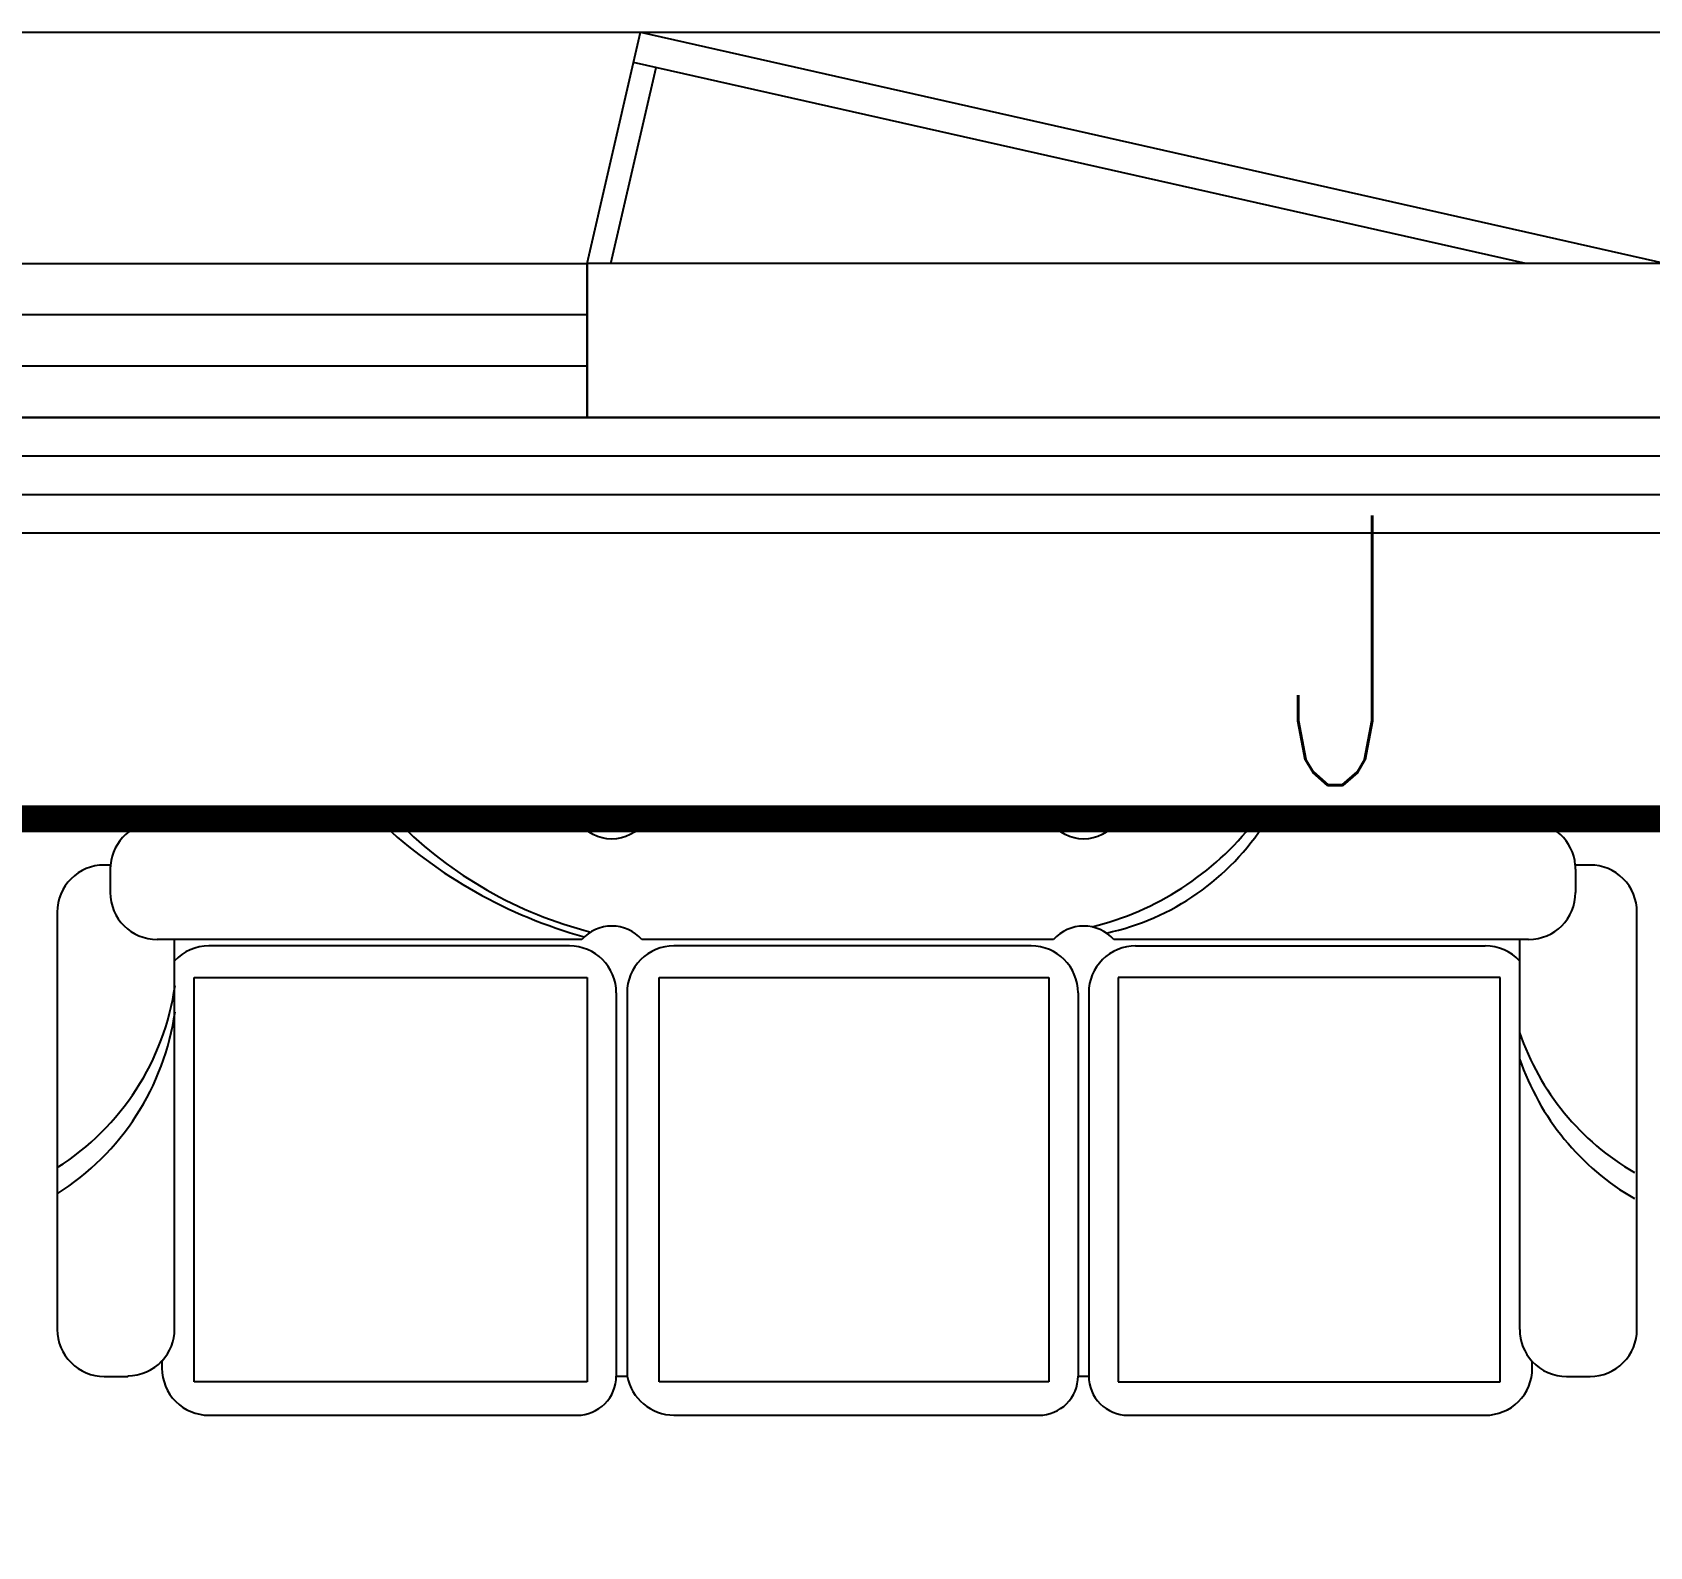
# Model space of a CAD drawing. Extents: x -6243262 to 3079315, y -2914302 to 172723.
# Drawn here: x -1780818 to -1778719, y -705138 to -703173 of the extents above; entities that cross this region are included whole.
import ezdxf

# ---------------------------------------------------------------- set-up
doc = ezdxf.new("R2010")
doc.units = 0
doc.header["$LTSCALE"] = 1000
for name, color, linetype in [('0-铝板', 32, 'Continuous'), ('A-FLOR-OTHER1-ON', 253, 'Continuous'), ('fur', 253, 'Continuous'), ('STAIR', 2, 'Continuous'), ('TEL_TEXT', 7, 'Continuous'), ('WALL', 9, 'Continuous'), ('WINDOW', 4, 'Continuous'), ('WIRE-通讯', 4, 'Continuous')]:
    doc.layers.add(name, color=color, linetype=linetype)
doc.styles.add('_TEL_DIM', font='SIMPLEX', dxfattribs={"width": 0.8, "height": 3.5, "bigfont": 'HZTXT'})

# ---------------------------------------------------------------- blocks, each defined once
blk = doc.blocks.new('$plan$00002641')
at = {"layer": 'fur', "color": 0}
for p, q in [((60.9, 960.1), (91.3, 960.1)), ((152.2, 899.2), (152.2, 360.8)), ((658.3, 887.6), (152.2, 887.6)), ((201.8, 862.1), (201.8, 366.3)), ((726.2, 862.1), (201.8, 862.1)), ((726.2, 366.3), (726.2, 862.1)), ((160.6, 389.2), (160.6, 843)), ((201.8, 366.3), (726.2, 366.3)), ((221.5, 328.3), (718.8, 328.3)), ((221.5, 314.4), (718.8, 314.4)), ((152.2, 282.7), (152.2, -251.6)), ((201.8, 276.4), (726.2, 276.4)), ((201.8, -229.1), (201.8, 276.4)), ((726.2, 276.4), (726.2, -229.1)), ((160.6, 253.5), (160.6, -210)), ((726.2, -229.1), (201.8, -229.1)), ((221.5, -270.9), (718.8, -270.9)), ((221.5, -284.8), (718.8, -284.8)), ((152.2, -329.7), (152.2, -880.6)), ((201.8, -322.8), (726.2, -322.8)), ((201.8, -832.6), (201.8, -322.8)), ((726.2, -322.8), (726.2, -832.6)), ((160.6, -345.7), (160.6, -813.5)), ((726.2, -832.6), (201.8, -832.6)), ((658.3, -858), (152.2, -858)), ((60.9, -941.5), (91.3, -941.5))]:
    blk.add_line(p, q, dxfattribs=at)
blk.add_lwpolyline([(718.5, -918.9, 0.207927), (699.2, -874.4), (708.7, -874.4, 0.414214), (769.6, -813.5), (769.6, -335.6, 0.414214), (718.8, -284.8), (718.8, -270.9, 0.354555), (769.6, -210), (769.6, 263.7, 0.414214), (718.8, 314.4), (718.8, 328.3, 0.414214), (769.6, 379), (769.6, 843, 0.414214), (708.7, 903.9), (699.9, 903.9, 0.207927), (719.2, 948.5), (719.2, 978.9, 0.414214), (658.3, 1039.8), (116.6, 1039.8, 0.414214), (55.7, 978.9), (55.7, 959.8, 0.389489), (0, 899.2), (0, 364.5, -0.514939), (0, 279), (0, -247.9, -0.514939), (0, -333.4), (0, -880.6, 0.389489), (55.7, -941.2), (55.7, -949.4, 0.414214), (116.6, -1010.3), (658.3, -1010.3, 0.414214), (719.2, -949.4), (719.2, -918.9)], format="xyb", close=True, dxfattribs=at)
for centre, radius, start, end in [((165.1, 1204.3), 334.7, 288.8232, 329.8898), ((199, 1204.3), 334.7, 288.8232, 329.8898), ((60.9, 899.2), 60.9, 90, 94.8786), ((91.3, 899.2), 60.9, 0, 90), ((658.3, 948.5), 60.9, 270, 313.0161), ((221.5, 843), 60.9, 133.0161, 180), ((-173.7, 283.2), 324.8, 12.0984, 57.6672), ((-237.6, 240.4), 384.7, 13.8701, 51.8705), ((221.5, 389.2), 60.9, 180, 270), ((187.3, 321.8), 52.5, 131.9207, 228.0793), ((221.5, 253.5), 60.9, 90, 180), ((221.5, -210), 60.9, 180, 270), ((187.3, -290.6), 52.5, 131.9207, 228.0793), ((221.5, -345.7), 60.9, 90, 180), ((-382.6, -183.7), 542.1, 314.8957, 345.6532), ((-459.3, -157.7), 631.1, 316.7033, 344.5009), ((221.5, -813.5), 60.9, 180, 226.9839), ((165.1, -1188.8), 334.7, 32.2352, 81.9364), ((199, -1188.8), 334.7, 32.2352, 81.9364), ((657.6, -918.9), 60.9, 46.9839, 90), ((91.3, -880.6), 60.9, 270, 0), ((60.9, -880.6), 60.9, 265.1214, 270)]:
    blk.add_arc(centre, radius, start, end, dxfattribs=at)
blk = doc.blocks.new('A$C22252488')
at = {"layer": '0-铝板', "color": 0}
blk.add_lwpolyline([(1218.1, 0), (60.2, 261), (69.2, 300), (1400, 0)], dxfattribs=at)
at = {"layer": 'WINDOW', "color": 0}
for points in [[(0, 0), (60.2, 261)], [(30.8, 0), (89.5, 254.4)]]:
    blk.add_lwpolyline(points, dxfattribs=at)
blk = doc.blocks.new('$WINLIB2D$00000001')
at = {"color": 0}
for points in [[(-0.5, 0.5), (0.5, 0.5)], [(0.5, -0.5), (0.5, 0.5)], [(0.5, 0.16667), (-0.5, 0.16667)], [(0.5, -0.16667), (-0.5, -0.16667)], [(-0.5, -0.5), (0.5, -0.5)]]:
    blk.add_lwpolyline(points, dxfattribs=at)
blk = doc.blocks.new('33')
at = {"layer": '0-铝板', "color": 8}
blk.add_lwpolyline([(1421595.1, -770852.2), (1457095.1, -770852.2), (1457095.1, -779352.2)], dxfattribs=at)
at = {"layer": 'A-FLOR-OTHER1-ON', "color": 8}
for points in [[(1456095.1, -771352.2), (1448745.1, -771352.2)], [(1456095.1, -771502.2), (1448745.1, -771502.2)]]:
    blk.add_lwpolyline(points, dxfattribs=at)
at = {"layer": 'STAIR', "color": 8}
for points in [[(1456095.1, -771402.2), (1448745.1, -771402.2)], [(1456095.1, -771452.2), (1448745.1, -771452.2)]]:
    blk.add_lwpolyline(points, dxfattribs=at)
at = {"layer": 'WALL', "color": 8}
for p, q in [((1455195.1, -771152.2), (1453795.1, -771152.2)), ((1453795.1, -771152.2), (1453795.1, -771352.2)), ((1453795.1, -771352.2), (1455195.1, -771352.2))]:
    blk.add_line(p, q, dxfattribs=at)
at = {"color": 8, "rotation": 270}
blk.add_blockref('$plan$00002641', (1454117.7, -771877.1), dxfattribs=at)
at = {"layer": '0-铝板', "color": 8}
blk.add_blockref('A$C22252488', (1453795.1, -771152.2), dxfattribs=at)
at = {"layer": 'WINDOW', "color": 8, "xscale": -2600, "yscale": -200, "zscale": -2600, "rotation": 180}
blk.add_blockref('$WINLIB2D$00000001', (1452495.1, -771252.2), dxfattribs=at)

msp = doc.modelspace()

# ---------------------------------------------------------------- linework, layer by layer
at = {"layer": 'WIRE-通讯', "linetype": 'Continuous', "const_width": 35}
msp.add_lwpolyline([(-1781222.7, -704193.3), (-1777672.2, -704193.3)], dxfattribs=at)

# ---------------------------------------------------------------- block references
msp.add_blockref('33', (-3233892.8, 67679.3))

# ---------------------------------------------------------------- texts
at = {"layer": 'TEL_TEXT', "style": '_TEL_DIM', "width": 0.64}
msp.add_text('J', height=350, dxfattribs=at).set_placement((-1779194.1, -704149.8))

doc.saveas('drawing.dxf')
